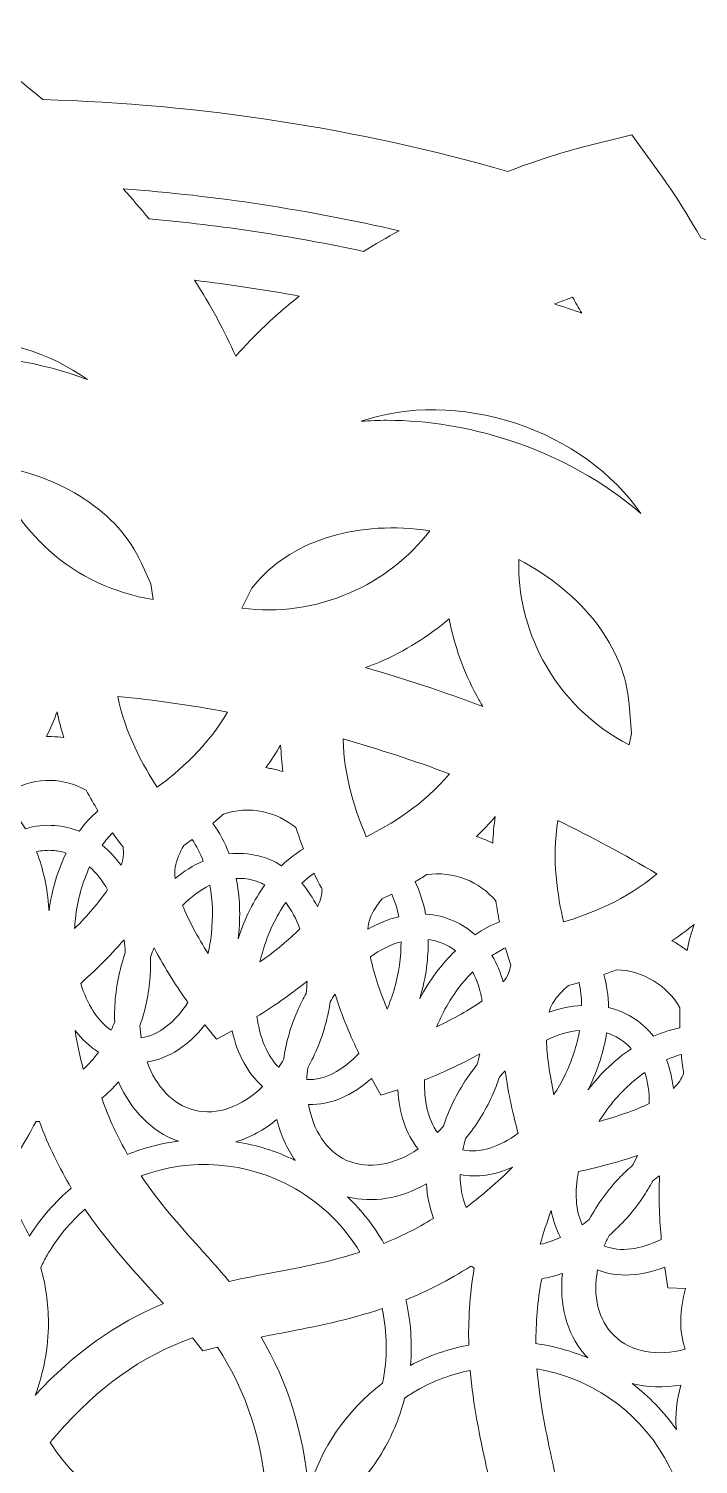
# Model space of a CAD drawing. Header units: millimetres. Extents: x 37 to 1687, y -819 to -120.
# Drawn here: x 619.2 to 672.7, y -616.9 to -502.4 of the extents above; entities that cross this region are included whole.
import ezdxf

# ---------------------------------------------------------------- set-up
doc = ezdxf.new("R2010")
doc.units = ezdxf.units.MM
doc.header["$MEASUREMENT"] = 0
doc.layers.add('Layer 8', color=7, linetype='Continuous')

msp = doc.modelspace()

# ---------------------------------------------------------------- linework, layer by layer
at = {"layer": 'Layer 8', "lineweight": 0}
for points, knots in [([(771.78, -680.86), (771.62, -680.51), (770.14, -677.31), (767.42, -673.13), (767.78, -668.85), (767.96, -664.5), (767.96, -660.21), (767.96, -653.67), (767.54, -647.09), (766.72, -640.66), (769.19, -636.79), (770.55, -633.84), (770.7, -633.51), (770.7, -633.51), (772.41, -629.77), (772.41, -629.77), (772.41, -629.77), (769.52, -626.84), (769.52, -626.84), (769.25, -626.56), (766.8, -624.11), (762.92, -621.18), (761.1, -614.31), (758.77, -607.5), (755.99, -600.94), (754.49, -597.38), (752.79, -593.78), (750.95, -590.22), (751.84, -586.03), (752.09, -583.04), (752.11, -582.7), (752.11, -582.7), (752.42, -578.61), (752.42, -578.61), (752.42, -578.61), (748.71, -576.85), (748.71, -576.85), (748.59, -576.79), (745.67, -575.41), (741.22, -573.98), (735.96, -566.35), (729.96, -559.14), (723.37, -552.55), (721.78, -550.97), (720.13, -549.38), (718.44, -547.84), (717.82, -543.89), (717.09, -541.34), (717.06, -541.23), (717.06, -541.23), (715.95, -537.31), (715.95, -537.31), (715.95, -537.31), (711.87, -536.91), (711.87, -536.91), (711.5, -536.88), (709.52, -536.7), (706.58, -536.7), (706, -536.7), (705.4, -536.71), (704.79, -536.72), (695.53, -530.03), (685.5, -524.38), (674.97, -519.92), (674.33, -519.65), (673.65, -519.37), (672.9, -519.07), (671.18, -516.06), (669.83, -514.2), (669.77, -514.12), (669.77, -514.12), (667.39, -510.84), (667.39, -510.84), (667.39, -510.84), (663.44, -511.83), (663.44, -511.83), (663.34, -511.86), (660.96, -512.46), (657.5, -513.76), (645.48, -510.33), (633, -508.4), (620.38, -508.03), (617.93, -505.97), (616.17, -504.78), (615.97, -504.64), (615.97, -504.64), (612.61, -502.38), (612.61, -502.38), (612.61, -502.38), (609.25, -504.64), (609.25, -504.64), (609.03, -504.79), (607.08, -506.12), (604.42, -508.37), (591.88, -509.28), (579.51, -511.75), (567.65, -515.69), (564.54, -514.55), (562.39, -513.99), (562.15, -513.93), (562.15, -513.93), (558.2, -512.94), (558.2, -512.94), (558.2, -512.94), (555.81, -516.23), (555.81, -516.23), (555.65, -516.45), (554.19, -518.49), (552.38, -521.71), (541.36, -526.75), (530.95, -533.13), (521.42, -540.66), (520.93, -540.65), (520.5, -540.64), (520.09, -540.64), (516.97, -540.64), (514.88, -540.84), (514.79, -540.85), (514.79, -540.85), (510.72, -541.25), (510.72, -541.25), (510.72, -541.25), (509.61, -545.17), (509.61, -545.17), (509.57, -545.3), (508.76, -548.18), (508.12, -552.48), (508.1, -552.5), (508.07, -552.53), (508.05, -552.55), (499.91, -560.7), (492.7, -569.74), (486.62, -579.45), (482.41, -580.82), (479.72, -582.1), (479.6, -582.16), (479.6, -582.16), (475.89, -583.92), (475.89, -583.92), (475.89, -583.92), (476.2, -588.01), (476.2, -588.01), (476.21, -588.15), (476.48, -591.55), (477.52, -596.24), (476.74, -597.92), (476.05, -599.46), (475.43, -600.94), (471.79, -609.54), (468.94, -618.5), (466.96, -627.58), (463.34, -630.35), (461.07, -632.62), (460.82, -632.87), (460.82, -632.87), (457.93, -635.81), (457.93, -635.81), (457.93, -635.81), (459.64, -639.55), (459.64, -639.55), (459.8, -639.91), (461.29, -643.12), (464, -647.28), (463.64, -651.56), (463.46, -655.91), (463.46, -660.21), (463.46, -666.74), (463.88, -673.32), (464.7, -679.76), (462.23, -683.63), (460.87, -686.57), (460.71, -686.9), (460.71, -686.9), (459, -690.64), (459, -690.64), (459, -690.64), (461.9, -693.57), (461.9, -693.57), (462.17, -693.85), (464.6, -696.29), (468.5, -699.23), (470.32, -706.1), (472.65, -712.91), (475.43, -719.47), (476.93, -723.03), (478.63, -726.64), (480.47, -730.19), (479.55, -734.55), (479.31, -737.58), (479.31, -737.71), (479.31, -737.71), (478.99, -741.8), (478.99, -741.8), (478.99, -741.8), (482.7, -743.56), (482.7, -743.56), (482.83, -743.62), (485.74, -745), (490.2, -746.43), (495.46, -754.06), (501.46, -761.27), (508.05, -767.86), (509.63, -769.44), (511.29, -771.03), (512.98, -772.58), (513.58, -776.38), (514.28, -778.9), (514.36, -779.18), (514.36, -779.18), (515.47, -783.1), (515.47, -783.1), (515.47, -783.1), (519.54, -783.5), (519.54, -783.5), (519.76, -783.52), (521.77, -783.71), (524.84, -783.71), (525.42, -783.71), (526.02, -783.7), (526.63, -783.69), (535.89, -790.39), (545.92, -796.04), (556.45, -800.49), (557.08, -800.76), (557.76, -801.04), (558.52, -801.35), (560.18, -804.25), (561.5, -806.08), (561.65, -806.29), (561.65, -806.29), (564.03, -809.57), (564.03, -809.57), (564.03, -809.57), (567.97, -808.58), (567.97, -808.58), (568.08, -808.55), (570.45, -807.95), (573.92, -806.65), (585.93, -810.08), (598.42, -812.01), (611.03, -812.39), (613.48, -814.42), (615.25, -815.63), (615.45, -815.77), (615.45, -815.77), (618.81, -818.03), (618.81, -818.03), (618.81, -818.03), (622.17, -815.77), (622.17, -815.77), (622.39, -815.62), (624.34, -814.29), (627, -812.04), (639.54, -811.13), (651.9, -808.67), (663.76, -804.72), (666.98, -805.9), (669.18, -806.46), (669.27, -806.48), (669.27, -806.48), (673.22, -807.47), (673.22, -807.47), (673.22, -807.47), (675.6, -804.19), (675.6, -804.19), (675.67, -804.1), (677.19, -801.99), (679.05, -798.7), (690.06, -793.65), (700.47, -787.28), (709.99, -779.76), (710.48, -779.77), (710.92, -779.77), (711.33, -779.77), (714.46, -779.77), (716.54, -779.57), (716.63, -779.56), (716.63, -779.56), (720.7, -779.16), (720.7, -779.16), (720.7, -779.16), (721.81, -775.24), (721.81, -775.24), (721.85, -775.12), (722.66, -772.22), (723.3, -767.93), (723.32, -767.91), (723.34, -767.89), (723.37, -767.86), (731.51, -759.72), (738.72, -750.67), (744.8, -740.96), (748.85, -739.64), (751.52, -738.39), (751.82, -738.25), (751.82, -738.25), (755.53, -736.49), (755.53, -736.49), (755.53, -736.49), (755.22, -732.4), (755.22, -732.4), (755.2, -732.26), (754.93, -728.84), (753.9, -724.18), (754.68, -722.49), (755.37, -720.95), (755.99, -719.47), (759.63, -710.87), (762.48, -701.91), (764.46, -692.84), (768.08, -690.05), (770.35, -687.79), (770.6, -687.54), (770.6, -687.54), (773.49, -684.6), (773.49, -684.6), (773.49, -684.6), (771.78, -680.86), (771.78, -680.86)], [0, 0, 0, 0, 1, 1, 1, 2, 2, 2, 3, 3, 3, 4, 4, 4, 5, 5, 5, 6, 6, 6, 7, 7, 7, 8, 8, 8, 9, 9, 9, 10, 10, 10, 11, 11, 11, 12, 12, 12, 13, 13, 13, 14, 14, 14, 15, 15, 15, 16, 16, 16, 17, 17, 17, 18, 18, 18, 19, 19, 19, 20, 20, 20, 21, 21, 21, 22, 22, 22, 23, 23, 23, 24, 24, 24, 25, 25, 25, 26, 26, 26, 27, 27, 27, 28, 28, 28, 29, 29, 29, 30, 30, 30, 31, 31, 31, 32, 32, 32, 33, 33, 33, 34, 34, 34, 35, 35, 35, 36, 36, 36, 37, 37, 37, 38, 38, 38, 39, 39, 39, 40, 40, 40, 41, 41, 41, 42, 42, 42, 43, 43, 43, 44, 44, 44, 45, 45, 45, 46, 46, 46, 47, 47, 47, 48, 48, 48, 49, 49, 49, 50, 50, 50, 51, 51, 51, 52, 52, 52, 53, 53, 53, 54, 54, 54, 55, 55, 55, 56, 56, 56, 57, 57, 57, 58, 58, 58, 59, 59, 59, 60, 60, 60, 61, 61, 61, 62, 62, 62, 63, 63, 63, 64, 64, 64, 65, 65, 65, 66, 66, 66, 67, 67, 67, 68, 68, 68, 69, 69, 69, 70, 70, 70, 71, 71, 71, 72, 72, 72, 73, 73, 73, 74, 74, 74, 75, 75, 75, 76, 76, 76, 77, 77, 77, 78, 78, 78, 79, 79, 79, 80, 80, 80, 81, 81, 81, 82, 82, 82, 83, 83, 83, 84, 84, 84, 85, 85, 85, 86, 86, 86, 87, 87, 87, 88, 88, 88, 89, 89, 89, 90, 90, 90, 91, 91, 91, 92, 92, 92, 93, 93, 93, 94, 94, 94, 95, 95, 95, 96, 96, 96, 97, 97, 97, 98, 98, 98, 99, 99, 99, 100, 100, 100, 101, 101, 101, 102, 102, 102, 103, 103, 103, 104, 104, 104, 105, 105, 105, 106, 106, 106, 106]), ([(648.81, -518.51), (647.84, -519.03), (646.89, -519.58), (645.97, -520.15), (640.36, -518.94), (634.6, -518.07), (628.86, -517.55), (628.19, -516.74), (627.5, -515.94), (626.78, -515.15), (634.2, -515.71), (641.6, -516.83), (648.81, -518.51)], [0, 0, 0, 0, 1, 1, 1, 2, 2, 2, 3, 3, 3, 4, 4, 4, 4]), ([(635.77, -528.51), (634.89, -526.51), (633.79, -524.48), (632.47, -522.45), (635.27, -522.79), (638.08, -523.21), (640.85, -523.72), (638.95, -525.23), (637.25, -526.84), (635.77, -528.51)], [0, 0, 0, 0, 1, 1, 1, 2, 2, 2, 3, 3, 3, 3]), ([(662.66, -523.81), (662.91, -524.23), (663.15, -524.66), (663.4, -525.08), (662.68, -524.83), (661.95, -524.58), (661.23, -524.34), (661.71, -524.16), (662.19, -523.98), (662.66, -523.81)], [0, 0, 0, 0, 1, 1, 1, 2, 2, 2, 3, 3, 3, 3]), ([(612.03, -527.02), (612.28, -527.01), (612.52, -527.01), (612.76, -527.01), (616.98, -527.01), (620.97, -528.23), (623.94, -530.38), (620.28, -529), (616.24, -528.34), (612.08, -528.47), (612.08, -528.47), (612.08, -528.47), (612.08, -528.47), (607.93, -528.59), (603.96, -529.48), (600.44, -531.06), (603.45, -528.61), (607.58, -527.16), (612.03, -527.02)], [0, 0, 0, 0, 1, 1, 1, 2, 2, 2, 3, 3, 3, 4, 4, 4, 5, 5, 5, 6, 6, 6, 6]), ([(658.1, -533.86), (662.34, -535.26), (665.93, -537.88), (668.11, -541.06), (665.15, -538.52), (661.6, -536.53), (657.65, -535.24), (654.42, -534.17), (651.12, -533.63), (647.85, -533.63), (647.16, -533.63), (646.47, -533.66), (645.79, -533.71), (649.46, -532.43), (653.89, -532.48), (658.1, -533.86)], [0, 0, 0, 0, 1, 1, 1, 2, 2, 2, 3, 3, 3, 4, 4, 4, 5, 5, 5, 5]), ([(628.23, -544.99), (628.23, -544.99), (628.99, -546.67), (628.99, -546.67), (628.99, -546.67), (629.18, -547.93), (629.18, -547.93), (626.1, -547.45), (623.18, -546.08), (620.87, -544.01), (620.87, -544.01), (620.87, -544.01), (620.87, -544.01), (618.78, -542.14), (617.23, -539.81), (616.34, -537.2), (621.9, -538.04), (626.4, -540.96), (628.23, -544.99)], [0, 0, 0, 0, 1, 1, 1, 2, 2, 2, 3, 3, 3, 4, 4, 4, 5, 5, 5, 6, 6, 6, 6]), ([(644.87, -547.41), (642.14, -548.6), (639.19, -549.01), (636.27, -548.61), (636.27, -548.61), (637.05, -547.03), (637.05, -547.03), (637.05, -547.03), (637.49, -546.52), (637.49, -546.52), (640.42, -543.13), (645.62, -541.61), (651.27, -542.44), (649.61, -544.6), (647.42, -546.31), (644.87, -547.41)], [0, 0, 0, 0, 1, 1, 1, 2, 2, 2, 3, 3, 3, 4, 4, 4, 5, 5, 5, 5]), ([(660.3, -552.78), (658.96, -550.28), (658.3, -547.53), (658.37, -544.74), (663.49, -547.43), (666.83, -551.77), (667.18, -556.29), (667.18, -556.29), (667.36, -558.62), (667.36, -558.62), (667.36, -558.62), (667.17, -559.53), (667.17, -559.53), (664.26, -558.03), (661.84, -555.66), (660.3, -552.78)], [0, 0, 0, 0, 1, 1, 1, 2, 2, 2, 3, 3, 3, 4, 4, 4, 5, 5, 5, 5]), ([(646.13, -553.37), (646.51, -553.23), (646.89, -553.08), (647.26, -552.92), (649.29, -552.04), (651.14, -550.89), (652.8, -549.48), (653.23, -551.61), (653.97, -553.67), (655.01, -555.61), (655.17, -555.91), (655.33, -556.2), (655.5, -556.48), (652.44, -555.31), (649.3, -554.27), (646.13, -553.37)], [0, 0, 0, 0, 1, 1, 1, 2, 2, 2, 3, 3, 3, 4, 4, 4, 5, 5, 5, 5]), ([(635.12, -556.91), (633.59, -559.6), (631.18, -561.69), (629.51, -562.92), (628.42, -561.26), (626.93, -558.6), (626.35, -555.66), (629.3, -555.96), (632.24, -556.38), (635.12, -556.91)], [0, 0, 0, 0, 1, 1, 1, 2, 2, 2, 3, 3, 3, 3]), ([(620.66, -558.87), (620.98, -558.21), (621.27, -557.56), (621.51, -556.9), (621.65, -557.57), (621.83, -558.25), (622.05, -558.94), (621.73, -558.9), (621.41, -558.88), (621.08, -558.87), (621.01, -558.87), (620.93, -558.87), (620.86, -558.87), (620.79, -558.87), (620.72, -558.87), (620.66, -558.87)], [0, 0, 0, 0, 1, 1, 1, 2, 2, 2, 3, 3, 3, 4, 4, 4, 5, 5, 5, 5]), ([(646.2, -566.87), (645.4, -565.02), (644.38, -562.09), (644.35, -559.06), (647.21, -559.87), (650.05, -560.8), (652.83, -561.85), (650.85, -564.27), (648.08, -565.93), (646.2, -566.87)], [0, 0, 0, 0, 1, 1, 1, 2, 2, 2, 3, 3, 3, 3]), ([(638.17, -561.35), (638.61, -560.76), (639.01, -560.16), (639.36, -559.55), (639.39, -560.24), (639.45, -560.95), (639.54, -561.67), (639.23, -561.57), (638.91, -561.49), (638.59, -561.43), (638.45, -561.4), (638.31, -561.37), (638.17, -561.35)], [0, 0, 0, 0, 1, 1, 1, 2, 2, 2, 3, 3, 3, 4, 4, 4, 4]), ([(621, -562.37), (621.99, -562.39), (622.97, -562.66), (623.83, -563.15), (624.15, -563.74), (624.47, -564.29), (624.77, -564.8), (624.24, -565.26), (623.74, -565.81), (623.28, -566.43), (622.66, -566.18), (622.01, -566.02), (621.32, -565.97), (620.52, -565.91), (619.74, -566), (618.98, -566.23), (618.48, -565.38), (617.89, -564.63), (617.23, -564.03), (617.48, -563.73), (617.73, -563.42), (617.98, -563.09), (618.91, -562.59), (619.95, -562.34), (621, -562.37)], [0, 0, 0, 0, 1, 1, 1, 2, 2, 2, 3, 3, 3, 4, 4, 4, 5, 5, 5, 6, 6, 6, 7, 7, 7, 8, 8, 8, 8]), ([(640.58, -566.14), (640.77, -566.74), (640.98, -567.31), (641.18, -567.83), (640.58, -568.19), (639.99, -568.65), (639.44, -569.18), (638.88, -568.82), (638.26, -568.55), (637.6, -568.39), (636.83, -568.19), (636.04, -568.15), (635.26, -568.24), (634.91, -567.33), (634.47, -566.5), (633.94, -565.8), (634.23, -565.56), (634.51, -565.31), (634.81, -565.05), (635.81, -564.72), (636.87, -564.65), (637.9, -564.86), (638.88, -565.05), (639.8, -565.5), (640.58, -566.14)], [0, 0, 0, 0, 1, 1, 1, 2, 2, 2, 3, 3, 3, 4, 4, 4, 5, 5, 5, 6, 6, 6, 7, 7, 7, 8, 8, 8, 8]), ([(656.3, -567.39), (656, -567.24), (655.69, -567.1), (655.38, -566.98), (655.25, -566.93), (655.12, -566.88), (654.99, -566.84), (655.53, -566.33), (656.03, -565.8), (656.49, -565.26), (656.39, -565.95), (656.32, -566.66), (656.3, -567.39)], [0, 0, 0, 0, 1, 1, 1, 2, 2, 2, 3, 3, 3, 4, 4, 4, 4]), ([(661.95, -573.66), (661.47, -571.68), (660.98, -568.58), (661.49, -565.57), (664.17, -566.87), (666.82, -568.3), (669.39, -569.83), (667.01, -571.89), (663.97, -573.06), (661.95, -573.66)], [0, 0, 0, 0, 1, 1, 1, 2, 2, 2, 3, 3, 3, 3]), ([(626.78, -567.68), (626.8, -567.89), (626.81, -568.08), (626.81, -568.25), (626.8, -568.52), (626.74, -568.82), (626.62, -569.14), (626.17, -568.53), (625.67, -567.99), (625.12, -567.54), (625.38, -567.18), (625.65, -566.85), (625.94, -566.56), (626.29, -567.06), (626.59, -567.44), (626.78, -567.68)], [0, 0, 0, 0, 1, 1, 1, 2, 2, 2, 3, 3, 3, 4, 4, 4, 5, 5, 5, 5]), ([(630.93, -570.21), (630.89, -569.88), (630.89, -569.58), (630.94, -569.32), (631.07, -568.71), (631.3, -568.11), (631.63, -567.56), (631.83, -567.42), (632.06, -567.26), (632.3, -567.09), (632.64, -567.59), (632.94, -568.17), (633.18, -568.81), (632.39, -569.15), (631.64, -569.62), (630.93, -570.21)], [0, 0, 0, 0, 1, 1, 1, 2, 2, 2, 3, 3, 3, 4, 4, 4, 5, 5, 5, 5]), ([(619.87, -568.06), (620.3, -567.96), (620.73, -567.93), (621.18, -567.96), (621.33, -567.97), (621.48, -567.99), (621.63, -568.02), (621.83, -568.05), (622.04, -568.1), (622.24, -568.17), (621.57, -569.52), (621.09, -571.08), (620.87, -572.79), (620.86, -572.73), (620.86, -572.68), (620.86, -572.62), (620.75, -570.96), (620.4, -569.42), (619.87, -568.06)], [0, 0, 0, 0, 1, 1, 1, 2, 2, 2, 3, 3, 3, 4, 4, 4, 5, 5, 5, 6, 6, 6, 6]), ([(625.55, -571.09), (624.86, -572.09), (623.94, -573.16), (622.91, -574.2), (622.92, -573.94), (622.94, -573.68), (622.97, -573.41), (623.14, -571.9), (623.54, -570.49), (624.11, -569.27), (624.66, -569.77), (625.14, -570.38), (625.55, -571.09)], [0, 0, 0, 0, 1, 1, 1, 2, 2, 2, 3, 3, 3, 4, 4, 4, 4]), ([(635.81, -570.19), (636.25, -570.17), (636.68, -570.22), (637.11, -570.32), (637.26, -570.36), (637.4, -570.41), (637.55, -570.46), (637.74, -570.53), (637.93, -570.61), (638.11, -570.71), (637.23, -571.92), (636.49, -573.37), (635.97, -575), (635.98, -574.95), (635.98, -574.9), (635.99, -574.85), (636.17, -573.2), (636.1, -571.62), (635.81, -570.19)], [0, 0, 0, 0, 1, 1, 1, 2, 2, 2, 3, 3, 3, 4, 4, 4, 5, 5, 5, 6, 6, 6, 6]), ([(642.59, -571.66), (642.54, -571.91), (642.44, -572.17), (642.29, -572.45), (641.94, -571.76), (641.53, -571.13), (641.06, -570.58), (641.37, -570.28), (641.7, -570.01), (642.03, -569.78), (642.29, -570.34), (642.52, -570.78), (642.67, -571.06), (642.66, -571.28), (642.63, -571.48), (642.59, -571.66)], [0, 0, 0, 0, 1, 1, 1, 2, 2, 2, 3, 3, 3, 4, 4, 4, 5, 5, 5, 5]), ([(654.88, -574.69), (654.39, -574.25), (653.83, -573.87), (653.22, -573.6), (652.49, -573.27), (651.72, -573.09), (650.93, -573.05), (650.76, -572.11), (650.47, -571.23), (650.09, -570.46), (650.39, -570.28), (650.71, -570.09), (651.03, -569.89), (652.07, -569.74), (653.13, -569.86), (654.11, -570.24), (655.05, -570.61), (655.89, -571.21), (656.54, -571.99), (656.63, -572.58), (656.72, -573.14), (656.83, -573.66), (656.17, -573.91), (655.52, -574.26), (654.88, -574.69)], [0, 0, 0, 0, 1, 1, 1, 2, 2, 2, 3, 3, 3, 4, 4, 4, 5, 5, 5, 6, 6, 6, 7, 7, 7, 8, 8, 8, 8]), ([(633.83, -574.61), (633.77, -575.15), (633.68, -575.68), (633.57, -576.19), (632.73, -574.86), (632.01, -573.52), (631.53, -572.34), (632.2, -571.65), (632.94, -571.11), (633.71, -570.74), (633.93, -571.94), (633.98, -573.26), (633.83, -574.61)], [0, 0, 0, 0, 1, 1, 1, 2, 2, 2, 3, 3, 3, 4, 4, 4, 4]), ([(646.32, -574.24), (646.34, -573.93), (646.39, -573.66), (646.48, -573.43), (646.71, -572.84), (647.04, -572.3), (647.47, -571.81), (647.7, -571.7), (647.96, -571.58), (648.24, -571.44), (648.48, -571.99), (648.66, -572.59), (648.79, -573.25), (647.95, -573.45), (647.12, -573.78), (646.32, -574.24)], [0, 0, 0, 0, 1, 1, 1, 2, 2, 2, 3, 3, 3, 4, 4, 4, 5, 5, 5, 5]), ([(639.77, -572.12), (640.23, -572.71), (640.61, -573.42), (640.89, -574.21), (640.04, -575.08), (638.93, -575.99), (637.71, -576.85), (637.78, -576.57), (637.85, -576.28), (637.93, -575.99), (638.36, -574.54), (639, -573.22), (639.77, -572.12)], [0, 0, 0, 0, 1, 1, 1, 2, 2, 2, 3, 3, 3, 4, 4, 4, 4]), ([(672.36, -573.86), (672.14, -574.53), (671.95, -575.22), (671.8, -575.94), (671.53, -575.74), (671.25, -575.55), (670.96, -575.37), (670.84, -575.3), (670.72, -575.23), (670.6, -575.16), (671.22, -574.75), (671.81, -574.31), (672.36, -573.86)], [0, 0, 0, 0, 1, 1, 1, 2, 2, 2, 3, 3, 3, 4, 4, 4, 4]), ([(626.57, -577.42), (626.21, -578.86), (626.06, -580.28), (626.11, -581.64), (626.02, -581.87), (625.93, -582.09), (625.83, -582.31), (624.76, -581.57), (623.91, -580.23), (623.4, -578.57), (624.41, -577.67), (625.68, -576.45), (626.86, -575.09), (626.91, -575.43), (626.94, -575.77), (626.96, -576.13), (626.81, -576.55), (626.68, -576.98), (626.57, -577.42)], [0, 0, 0, 0, 1, 1, 1, 2, 2, 2, 3, 3, 3, 4, 4, 4, 5, 5, 5, 6, 6, 6, 6]), ([(651.13, -575.06), (651.57, -575.12), (651.99, -575.24), (652.4, -575.42), (652.54, -575.48), (652.67, -575.55), (652.8, -575.63), (652.98, -575.73), (653.15, -575.84), (653.31, -575.97), (652.23, -577), (651.25, -578.3), (650.46, -579.81), (650.47, -579.76), (650.49, -579.71), (650.5, -579.67), (650.97, -578.08), (651.17, -576.52), (651.13, -575.06)], [0, 0, 0, 0, 1, 1, 1, 2, 2, 2, 3, 3, 3, 4, 4, 4, 5, 5, 5, 6, 6, 6, 6]), ([(628.97, -576.44), (629.06, -576.2), (629.16, -575.96), (629.26, -575.73), (630.13, -577.4), (631.14, -578.94), (631.96, -580.09), (630.94, -581.67), (629.6, -582.72), (628.22, -582.91), (628.17, -582.6), (628.14, -582.28), (628.12, -581.95), (628.55, -580.74), (628.83, -579.42), (628.94, -578.02), (628.94, -578.02), (628.94, -578.02), (628.94, -578.02), (628.98, -577.49), (628.99, -576.96), (628.97, -576.44)], [0, 0, 0, 0, 1, 1, 1, 2, 2, 2, 3, 3, 3, 4, 4, 4, 5, 5, 5, 6, 6, 6, 7, 7, 7, 7]), ([(648.42, -579.06), (648.26, -579.6), (648.07, -580.12), (647.86, -580.62), (647.27, -579.16), (646.78, -577.71), (646.52, -576.45), (647.31, -575.88), (648.14, -575.47), (648.97, -575.24), (648.98, -576.46), (648.8, -577.75), (648.42, -579.06)], [0, 0, 0, 0, 1, 1, 1, 2, 2, 2, 3, 3, 3, 4, 4, 4, 4]), ([(657.55, -577.76), (657.46, -577.98), (657.32, -578.22), (657.13, -578.45), (656.91, -577.69), (656.61, -576.99), (656.23, -576.35), (656.59, -576.11), (656.95, -575.9), (657.31, -575.73), (657.48, -576.35), (657.64, -576.84), (657.74, -577.14), (657.68, -577.38), (657.62, -577.57), (657.55, -577.76)], [0, 0, 0, 0, 1, 1, 1, 2, 2, 2, 3, 3, 3, 4, 4, 4, 5, 5, 5, 5]), ([(641.47, -578.39), (641.46, -578.71), (641.43, -579.04), (641.39, -579.37), (641.17, -579.76), (640.97, -580.16), (640.78, -580.58), (640.17, -581.93), (639.78, -583.31), (639.6, -584.65), (639.47, -584.86), (639.34, -585.06), (639.21, -585.26), (638.29, -584.36), (637.69, -582.91), (637.47, -581.21), (638.62, -580.51), (640.08, -579.53), (641.47, -578.39)], [0, 0, 0, 0, 1, 1, 1, 2, 2, 2, 3, 3, 3, 4, 4, 4, 5, 5, 5, 6, 6, 6, 6]), ([(651.81, -582.03), (651.94, -581.73), (652.07, -581.43), (652.22, -581.13), (652.89, -579.77), (653.75, -578.59), (654.69, -577.64), (655.05, -578.33), (655.31, -579.11), (655.45, -579.96), (654.45, -580.68), (653.18, -581.38), (651.81, -582.03)], [0, 0, 0, 0, 1, 1, 1, 2, 2, 2, 3, 3, 3, 4, 4, 4, 4]), ([(660.79, -580.87), (660.86, -580.61), (660.95, -580.37), (661.07, -580.18), (661.4, -579.63), (661.83, -579.15), (662.34, -578.74), (662.59, -578.68), (662.87, -578.6), (663.18, -578.51), (663.31, -579.07), (663.38, -579.68), (663.39, -580.33), (662.53, -580.38), (661.66, -580.56), (660.79, -580.87)], [0, 0, 0, 0, 1, 1, 1, 2, 2, 2, 3, 3, 3, 4, 4, 4, 5, 5, 5, 5]), ([(671.24, -580.53), (671.23, -581.09), (671.22, -581.62), (671.23, -582.12), (670.54, -582.25), (669.83, -582.48), (669.13, -582.79), (668.72, -582.28), (668.24, -581.82), (667.69, -581.44), (667.02, -580.99), (666.3, -580.68), (665.53, -580.5), (665.52, -579.56), (665.4, -578.67), (665.17, -577.86), (665.49, -577.74), (665.82, -577.62), (666.16, -577.48), (667.21, -577.51), (668.24, -577.81), (669.13, -578.36), (670.01, -578.89), (670.74, -579.64), (671.24, -580.53)], [0, 0, 0, 0, 1, 1, 1, 2, 2, 2, 3, 3, 3, 4, 4, 4, 5, 5, 5, 6, 6, 6, 7, 7, 7, 8, 8, 8, 8]), ([(645.6, -584.16), (644.32, -585.52), (642.84, -586.31), (641.45, -586.25), (641.46, -585.94), (641.48, -585.63), (641.52, -585.31), (642.15, -584.19), (642.66, -582.94), (643.01, -581.58), (643.01, -581.58), (643.01, -581.58), (643.01, -581.58), (643.14, -581.06), (643.24, -580.54), (643.32, -580.03), (643.44, -579.82), (643.57, -579.62), (643.7, -579.42), (644.26, -581.2), (644.99, -582.89), (645.6, -584.16)], [0, 0, 0, 0, 1, 1, 1, 2, 2, 2, 3, 3, 3, 4, 4, 4, 5, 5, 5, 6, 6, 6, 7, 7, 7, 7]), ([(634.25, -583.03), (634.25, -583.03), (635.49, -582.36), (635.49, -582.36), (635.9, -584.2), (636.73, -585.75), (637.92, -586.8), (636.29, -588.38), (634.32, -589.15), (632.47, -588.68), (630.73, -588.24), (629.42, -586.8), (628.7, -584.84), (630.44, -584.57), (632.05, -583.5), (633.31, -581.87), (633.32, -581.88), (633.33, -581.89), (633.34, -581.9), (633.34, -581.9), (634.25, -583.03), (634.25, -583.03)], [0, 0, 0, 0, 1, 1, 1, 2, 2, 2, 3, 3, 3, 4, 4, 4, 5, 5, 5, 6, 6, 6, 7, 7, 7, 7]), ([(624.82, -584.05), (624.45, -584.57), (624.04, -585.03), (623.6, -585.42), (623.35, -584.45), (623.13, -583.43), (622.95, -582.34), (623.5, -583.04), (624.12, -583.62), (624.82, -584.05)], [0, 0, 0, 0, 1, 1, 1, 2, 2, 2, 3, 3, 3, 3]), ([(660.58, -583.09), (661.47, -582.67), (662.36, -582.4), (663.22, -582.32), (663.01, -583.51), (662.61, -584.76), (662.02, -585.97), (661.76, -586.49), (661.48, -586.98), (661.17, -587.45), (660.84, -585.89), (660.62, -584.38), (660.58, -583.09)], [0, 0, 0, 0, 1, 1, 1, 2, 2, 2, 3, 3, 3, 4, 4, 4, 4]), ([(663.89, -587.07), (663.91, -587.02), (663.94, -586.98), (663.96, -586.93), (664.69, -585.45), (665.16, -583.96), (665.38, -582.52), (665.8, -582.65), (666.19, -582.84), (666.56, -583.09), (666.69, -583.18), (666.81, -583.27), (666.92, -583.37), (667.08, -583.5), (667.22, -583.64), (667.35, -583.78), (666.12, -584.62), (664.93, -585.72), (663.89, -587.07)], [0, 0, 0, 0, 1, 1, 1, 2, 2, 2, 3, 3, 3, 4, 4, 4, 5, 5, 5, 6, 6, 6, 6]), ([(652.35, -589.96), (652.2, -590.14), (652.04, -590.32), (651.87, -590.48), (651.13, -589.45), (650.79, -587.96), (650.85, -586.27), (652.1, -585.77), (653.71, -585.07), (655.27, -584.19), (655.2, -584.49), (655.12, -584.78), (655.03, -585.08), (654.75, -585.42), (654.49, -585.78), (654.23, -586.15), (653.4, -587.38), (652.77, -588.67), (652.35, -589.96)], [0, 0, 0, 0, 1, 1, 1, 2, 2, 2, 3, 3, 3, 4, 4, 4, 5, 5, 5, 6, 6, 6, 6]), ([(670.17, -584.66), (670.57, -584.49), (670.96, -584.34), (671.35, -584.24), (671.41, -584.91), (671.48, -585.43), (671.53, -585.76), (671.43, -585.99), (671.33, -586.18), (671.22, -586.36), (671.1, -586.56), (670.92, -586.76), (670.71, -586.95), (670.62, -586.14), (670.45, -585.37), (670.17, -584.66)], [0, 0, 0, 0, 1, 1, 1, 2, 2, 2, 3, 3, 3, 4, 4, 4, 5, 5, 5, 5]), ([(631.11, -591.13), (631.14, -591.14), (631.17, -591.15), (631.2, -591.16), (629.81, -591.34), (628.44, -591.69), (627.14, -592.22), (626.37, -590.88), (625.67, -589.4), (625.08, -587.73), (625.55, -587.35), (626, -586.91), (626.41, -586.43), (627.42, -588.71), (629.08, -590.39), (631.11, -591.13)], [0, 0, 0, 0, 1, 1, 1, 2, 2, 2, 3, 3, 3, 4, 4, 4, 5, 5, 5, 5]), ([(644.63, -592.69), (643, -591.95), (641.95, -590.3), (641.59, -588.24), (643.33, -588.28), (645.09, -587.52), (646.61, -586.15), (646.63, -586.18), (646.64, -586.21), (646.66, -586.23), (646.66, -586.23), (647.36, -587.5), (647.36, -587.5), (647.36, -587.5), (648.71, -587.05), (648.71, -587.05), (648.8, -588.91), (649.36, -590.56), (650.34, -591.78), (648.46, -593.06), (646.38, -593.47), (644.63, -592.69)], [0, 0, 0, 0, 1, 1, 1, 2, 2, 2, 3, 3, 3, 4, 4, 4, 5, 5, 5, 6, 6, 6, 7, 7, 7, 7]), ([(653.91, -591.85), (653.98, -591.55), (654.05, -591.24), (654.14, -590.93), (654.96, -589.94), (655.68, -588.8), (656.25, -587.53), (656.25, -587.53), (656.25, -587.53), (656.25, -587.53), (656.47, -587.04), (656.66, -586.55), (656.82, -586.06), (656.97, -585.88), (657.13, -585.7), (657.29, -585.54), (657.53, -587.38), (657.95, -589.17), (658.32, -590.53), (656.84, -591.63), (655.26, -592.14), (653.91, -591.85)], [0, 0, 0, 0, 1, 1, 1, 2, 2, 2, 3, 3, 3, 4, 4, 4, 5, 5, 5, 6, 6, 6, 7, 7, 7, 7]), ([(664.78, -589.58), (664.97, -589.28), (665.17, -588.97), (665.39, -588.67), (666.29, -587.45), (667.34, -586.44), (668.43, -585.67), (668.68, -586.42), (668.8, -587.27), (668.78, -588.16), (667.66, -588.7), (666.26, -589.18), (664.78, -589.58)], [0, 0, 0, 0, 1, 1, 1, 2, 2, 2, 3, 3, 3, 4, 4, 4, 4]), ([(620.1, -589.6), (620.84, -591.59), (621.71, -593.33), (622.65, -594.9), (621.37, -595.98), (620.23, -597.27), (619.3, -598.75), (618.61, -597.24), (617.69, -595.85), (616.59, -594.63), (617.74, -593.17), (618.83, -591.52), (619.83, -589.59), (619.92, -589.6), (620.01, -589.6), (620.1, -589.6)], [0, 0, 0, 0, 1, 1, 1, 2, 2, 2, 3, 3, 3, 4, 4, 4, 5, 5, 5, 5]), ([(640.52, -592.69), (638.99, -591.95), (637.4, -591.46), (635.79, -591.21), (636.92, -590.87), (638.03, -590.27), (639.06, -589.42), (639.36, -590.66), (639.86, -591.76), (640.52, -592.69)], [0, 0, 0, 0, 1, 1, 1, 2, 2, 2, 3, 3, 3, 3]), ([(667.84, -592.31), (667.73, -592.56), (667.61, -592.81), (667.48, -593.06), (667.15, -593.35), (666.82, -593.66), (666.5, -593.98), (665.47, -595.05), (664.63, -596.21), (664, -597.41), (663.81, -597.56), (663.63, -597.7), (663.44, -597.83), (662.9, -596.71), (662.81, -595.2), (663.15, -593.58), (664.46, -593.31), (666.15, -592.89), (667.84, -592.31)], [0, 0, 0, 0, 1, 1, 1, 2, 2, 2, 3, 3, 3, 4, 4, 4, 5, 5, 5, 6, 6, 6, 6]), ([(640.54, -594.96), (642.73, -596.23), (644.47, -597.99), (645.69, -600.02), (643.34, -600.78), (641.04, -601.22), (638.79, -601.64), (637.64, -601.86), (636.46, -602.08), (635.25, -602.35), (634.44, -601.39), (633.62, -600.47), (632.88, -599.65), (631.29, -597.88), (629.67, -596.08), (628.22, -593.94), (632.14, -592.48), (636.65, -592.72), (640.54, -594.96)], [0, 0, 0, 0, 1, 1, 1, 2, 2, 2, 3, 3, 3, 4, 4, 4, 5, 5, 5, 6, 6, 6, 6]), ([(657.58, -593.53), (656.41, -594.66), (655.28, -595.62), (654.16, -596.46), (653.85, -595.67), (653.69, -594.78), (653.7, -593.83), (655.04, -594.09), (656.48, -593.87), (657.87, -593.24), (657.87, -593.24), (657.58, -593.53), (657.58, -593.53)], [0, 0, 0, 0, 1, 1, 1, 2, 2, 2, 3, 3, 3, 4, 4, 4, 4]), ([(651, -594.57), (651.06, -595.54), (651.25, -596.47), (651.56, -597.32), (650.22, -598.15), (648.9, -598.79), (647.6, -599.32), (646.83, -597.97), (645.86, -596.71), (644.7, -595.61), (646.7, -596.11), (648.9, -595.75), (651, -594.57)], [0, 0, 0, 0, 1, 1, 1, 2, 2, 2, 3, 3, 3, 4, 4, 4, 4]), ([(669.75, -599), (668.1, -599.81), (666.47, -600.04), (665.2, -599.52), (665.31, -599.24), (665.44, -598.96), (665.58, -598.68), (666.56, -597.85), (667.47, -596.84), (668.25, -595.69), (668.25, -595.69), (668.25, -595.69), (668.25, -595.69), (668.55, -595.24), (668.83, -594.79), (669.07, -594.33), (669.25, -594.19), (669.43, -594.05), (669.61, -593.92), (669.52, -595.76), (669.62, -597.58), (669.75, -599)], [0, 0, 0, 0, 1, 1, 1, 2, 2, 2, 3, 3, 3, 4, 4, 4, 5, 5, 5, 6, 6, 6, 7, 7, 7, 7]), ([(623.74, -596.6), (625.38, -599.01), (627.17, -600.99), (628.84, -602.83), (629.22, -603.25), (629.61, -603.68), (630.01, -604.12), (626.19, -605.7), (622.89, -608.06), (619.76, -611.44), (620.44, -609.64), (620.82, -607.68), (620.82, -605.64), (620.82, -604.12), (620.6, -602.64), (620.21, -601.23), (620.37, -600.91), (620.53, -600.59), (620.71, -600.27), (621.53, -598.85), (622.56, -597.63), (623.74, -596.6)], [0, 0, 0, 0, 1, 1, 1, 2, 2, 2, 3, 3, 3, 4, 4, 4, 5, 5, 5, 6, 6, 6, 7, 7, 7, 7]), ([(660.96, -596.69), (661.1, -597.47), (661.35, -598.19), (661.7, -598.84), (661.16, -599.09), (660.62, -599.27), (660.08, -599.39), (660.33, -598.52), (660.62, -597.62), (660.96, -596.69)], [0, 0, 0, 0, 1, 1, 1, 2, 2, 2, 3, 3, 3, 3]), ([(654.38, -607.43), (652.78, -607.73), (651.22, -608.27), (649.72, -609.06), (649.88, -607.29), (649.75, -605.53), (649.36, -603.82), (651.04, -603.14), (652.77, -602.27), (654.55, -601.13), (654.63, -601.19), (654.72, -601.24), (654.81, -601.29), (654.44, -603.49), (654.33, -605.52), (654.38, -607.43)], [0, 0, 0, 0, 1, 1, 1, 2, 2, 2, 3, 3, 3, 4, 4, 4, 5, 5, 5, 5]), ([(670.28, -602.87), (670.28, -602.87), (671.69, -602.92), (671.69, -602.92), (671.19, -604.64), (671.16, -606.33), (671.66, -607.77), (669.45, -608.34), (667.36, -608.02), (665.98, -606.68), (664.69, -605.42), (664.27, -603.51), (664.65, -601.44), (666.26, -602.06), (668.14, -601.95), (670.02, -601.21), (670.03, -601.3), (670.04, -601.38), (670.05, -601.44), (670.05, -601.44), (670.28, -602.87), (670.28, -602.87)], [0, 0, 0, 0, 1, 1, 1, 2, 2, 2, 3, 3, 3, 4, 4, 4, 5, 5, 5, 6, 6, 6, 7, 7, 7, 7]), ([(660.2, -602.14), (660.76, -602.04), (661.31, -601.9), (661.86, -601.71), (661.59, -604.19), (662.19, -606.47), (663.58, -608.12), (663.67, -608.24), (663.78, -608.35), (663.89, -608.46), (662.56, -607.9), (661.16, -607.52), (659.74, -607.31), (659.73, -605.69), (659.86, -603.98), (660.2, -602.14)], [0, 0, 0, 0, 1, 1, 1, 2, 2, 2, 3, 3, 3, 4, 4, 4, 5, 5, 5, 5]), ([(647.49, -610.48), (644.59, -612.66), (642.58, -615.68), (641.61, -618.99), (641.15, -614.32), (639.93, -610.39), (637.8, -606.79), (638.41, -606.67), (639.02, -606.55), (639.65, -606.43), (642.09, -605.96), (644.71, -605.46), (647.47, -604.52), (647.88, -606.46), (647.9, -608.49), (647.49, -610.48)], [0, 0, 0, 0, 1, 1, 1, 2, 2, 2, 3, 3, 3, 4, 4, 4, 5, 5, 5, 5]), ([(633.16, -607.88), (633.16, -607.88), (634.31, -607.59), (634.31, -607.59), (636.69, -611.24), (637.93, -615.13), (638.31, -620.13), (638.33, -620.45), (638.35, -620.78), (638.37, -621.12), (634.44, -622.58), (629.92, -622.35), (626.03, -620.1), (623.89, -618.86), (622.19, -617.17), (620.97, -615.2), (621.15, -614.98), (621.34, -614.76), (621.52, -614.55), (624.84, -610.74), (628.19, -608.35), (632.32, -606.85), (632.32, -606.85), (633.16, -607.88), (633.16, -607.88)], [0, 0, 0, 0, 1, 1, 1, 2, 2, 2, 3, 3, 3, 4, 4, 4, 5, 5, 5, 6, 6, 6, 7, 7, 7, 8, 8, 8, 8]), ([(650.18, -611.08), (651.56, -610.29), (653.01, -609.75), (654.49, -609.45), (654.73, -612.23), (655.26, -614.74), (655.77, -617.09), (655.89, -617.64), (656.01, -618.21), (656.13, -618.79), (652.27, -618.27), (648.46, -618.59), (644.36, -619.77), (645.6, -618.65), (646.7, -617.32), (647.58, -615.79), (648.35, -614.46), (648.9, -613.08), (649.26, -611.66), (649.56, -611.46), (649.86, -611.27), (650.18, -611.08)], [0, 0, 0, 0, 1, 1, 1, 2, 2, 2, 3, 3, 3, 4, 4, 4, 5, 5, 5, 6, 6, 6, 7, 7, 7, 7]), ([(665.1, -621.1), (664, -620.71), (662.87, -620.32), (661.69, -619.95), (661.48, -618.73), (661.23, -617.56), (660.99, -616.42), (660.5, -614.16), (660.02, -611.85), (659.82, -609.34), (663.95, -610.04), (667.75, -612.5), (670, -616.4), (671.23, -618.53), (671.86, -620.85), (671.93, -623.15), (669.49, -622.64), (667.28, -621.86), (665.1, -621.1)], [0, 0, 0, 0, 1, 1, 1, 2, 2, 2, 3, 3, 3, 4, 4, 4, 5, 5, 5, 6, 6, 6, 6]), ([(670.95, -614.17), (669.94, -612.74), (668.75, -611.51), (667.41, -610.5), (668.61, -610.8), (669.93, -610.85), (671.32, -610.62), (670.97, -611.83), (670.84, -613.03), (670.95, -614.17)], [0, 0, 0, 0, 1, 1, 1, 2, 2, 2, 3, 3, 3, 3])]:
    msp.add_open_spline(points, degree=3, knots=knots, dxfattribs=at)

doc.saveas('drawing.dxf')
